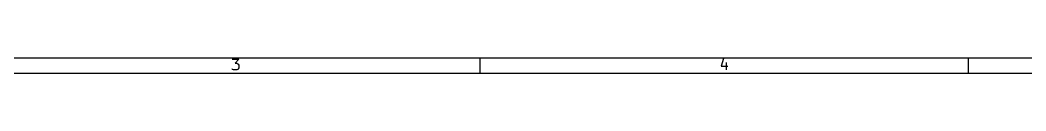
# Model space of a CAD drawing. Extents: x 10 to 410, y -287 to -10.
# Drawn here: x 127.7 to 245.2, y -11.9 to -10.2 of the extents above; entities that cross this region are included whole.
import ezdxf

# ---------------------------------------------------------------- set-up
doc = ezdxf.new("R2010")
doc.units = 0
doc.header["$MEASUREMENT"] = 0
doc.layers.add('Black', color=250, linetype='CONTINUOUS')

msp = doc.modelspace()

# ---------------------------------------------------------------- linework, layer by layer
at = {"layer": 'BLACK'}
for p, q in [((10.16, -10.16), (409.829, -10.16)), ((152.434, -10.293), (153.22, -10.293)), ((153.22, -10.293), (152.797, -10.777)), ((181.381, -10.16), (181.381, -11.938)), ((209.871, -10.233), (209.568, -11.14)), ((238.455, -10.16), (238.455, -11.938)), ((152.494, -11.503), (152.434, -11.442)), ((152.615, -11.563), (152.494, -11.503)), ((152.978, -11.563), (152.615, -11.563)), ((152.797, -10.777), (152.978, -10.777)), ((152.978, -10.777), (153.099, -10.837)), ((153.099, -11.503), (152.978, -11.563)), ((153.099, -10.837), (153.16, -10.898)), ((153.16, -11.442), (153.099, -11.503)), ((153.16, -10.898), (153.22, -11.019)), ((153.22, -11.321), (153.16, -11.442)), ((153.22, -11.019), (153.22, -11.321)), ((209.568, -11.14), (210.354, -11.14)), ((210.173, -10.716), (210.173, -11.563)), ((11.938, -11.938), (408.051, -11.938))]:
    msp.add_line(p, q, dxfattribs=at)

doc.saveas('drawing.dxf')
